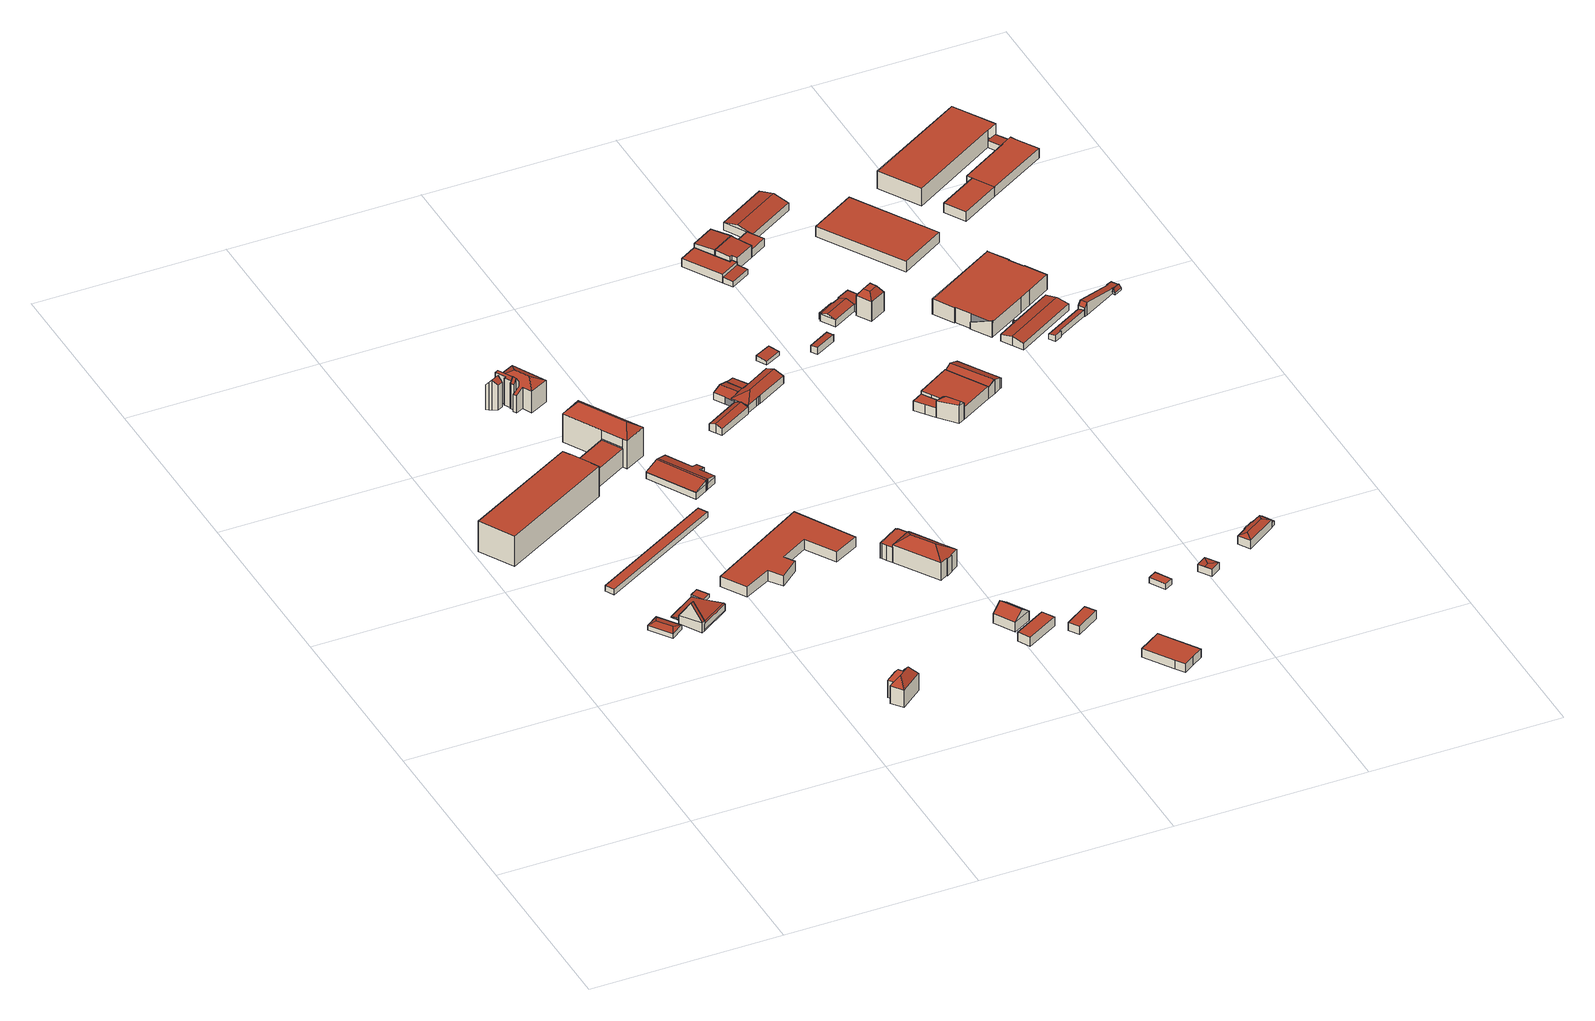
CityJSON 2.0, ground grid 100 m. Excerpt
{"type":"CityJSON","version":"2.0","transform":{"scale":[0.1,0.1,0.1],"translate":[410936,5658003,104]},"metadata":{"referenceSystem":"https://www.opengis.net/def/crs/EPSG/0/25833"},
"CityObjects":{
"building1":{"type":"Building","attributes":{"Gemeindeschluessel":14612000,"Dachneigung":77.78,"Dachorientierung":144.89,"MittlereTraufHoehe":113.1,"QualitaetDacherkennung":89,"ObjektHoehe":3.48,"BodenHoehe":110.48,"Geometrietyp2DReferenz":"3000","AbsoluteHoehe":113.96,"Dachflaeche":110.3,"measuredHeight":3.48,"function":"31001_9998","roofType":"3200","storeysAboveGround":1},"geometry":[{"type":"MultiSurface","lod":"2","boundaries":[[[0,1,2,3]],[[1,4,5,2]],[[4,6,7,5]],[[6,0,3,7]],[[4,1,8]],[[0,6,9]],[[1,0,9,8]],[[6,4,8,9]],[[3,2,5,7]]],"semantics":{"surfaces":[{"type":"WallSurface"},{"type":"RoofSurface"},{"type":"GroundSurface"}],"values":[0,0,0,0,1,1,1,1,2]}}]},
"building2":{"type":"Building","attributes":{"Gemeindeschluessel":14612000,"Geometrietyp2DReferenz":"3000","function":"31001_9998","roofType":"9999"},"children":["building2-1","building2-2","building2-3"]},
"building2-1":{"type":"BuildingPart","attributes":{"Dachtyp_tdc":"tdcGableRoof","Dachneigung":10.57,"QualitaetDacherkennung":7,"Geometrietyp2DReferenz":"3000","measuredHeight":4.1,"roofType":"3100"},"parents":["building2"],"geometry":[{"type":"MultiSurface","lod":"2","boundaries":[[[10,11,12,13]],[[14,15,12,11,16,17,18]],[[19,16,11,10,20]],[[21,15,14]],[[20,10,13,22]],[[23,24,25,26,27,28]],[[21,14,25,24]],[[14,18,26,25]],[[19,20,28,27]],[[20,22,23,28]]],"semantics":{"surfaces":[{"type":"RoofSurface"},{"type":"WallSurface"},{"type":"GroundSurface"}],"values":[0,0,1,1,1,2,1,1,1,1]}}]},
"building2-2":{"type":"BuildingPart","attributes":{"Dachtyp_tdc":"tdcGableRoof","Dachneigung":54.98,"QualitaetDacherkennung":9,"Geometrietyp2DReferenz":"3000","measuredHeight":14.23,"roofType":"3100"},"parents":["building2"],"geometry":[{"type":"MultiSurface","lod":"2","boundaries":[[[29,30,31,23,22,13]],[[30,32,33,31]],[[32,34,15,21,24,33]],[[32,30,35]],[[29,34,36]],[[30,29,36,35]],[[34,32,35,36]],[[23,31,33,24]]],"semantics":{"surfaces":[{"type":"WallSurface"},{"type":"RoofSurface"},{"type":"GroundSurface"}],"values":[0,0,0,0,0,1,1,2]}}]},
"building2-3":{"type":"BuildingPart","attributes":{"Dachtyp_tdc":"tdcPolyFlatRoof","Dachneigung":0,"QualitaetDacherkennung":76,"Geometrietyp2DReferenz":"3000","measuredHeight":2.06,"roofType":"1000"},"parents":["building2"],"geometry":[{"type":"MultiSurface","lod":"2","boundaries":[[[37,38,39,26,18]],[[38,40,41,39]],[[40,16,19,27,41]],[[16,40,38,37,17]],[[26,39,41,27]]],"semantics":{"surfaces":[{"type":"WallSurface"},{"type":"RoofSurface"},{"type":"GroundSurface"}],"values":[0,0,0,1,2]}}]},
"building3":{"type":"Building","attributes":{"Gemeindeschluessel":14612000,"Geometrietyp2DReferenz":"3000","function":"31001_9998","roofType":"9999"},"children":["building3-1","building3-2","building3-3"]},
"building3-1":{"type":"BuildingPart","attributes":{"Dachtyp_tdc":"tdcPolyFlatRoof","Dachneigung":0,"QualitaetDacherkennung":54,"Geometrietyp2DReferenz":"3000","measuredHeight":10.23,"roofType":"1000"},"parents":["building3"],"geometry":[{"type":"MultiSurface","lod":"2","boundaries":[[[42,43,44,45]],[[46,47,48,49]],[[47,46,43,42]],[[45,44,49,48]]],"semantics":{"surfaces":[{"type":"WallSurface"},{"type":"RoofSurface"},{"type":"GroundSurface"}],"values":[0,0,1,2]}}]},
"building3-2":{"type":"BuildingPart","attributes":{"Dachtyp_tdc":"tdcPolyFlatRoof","Dachneigung":0,"QualitaetDacherkennung":35,"Geometrietyp2DReferenz":"3000","measuredHeight":17.31,"roofType":"1000"},"parents":["building3"],"geometry":[{"type":"MultiSurface","lod":"2","boundaries":[[[50,51,52,53]],[[51,54,49,52]],[[54,46,49]],[[55,44,43]],[[55,56,57,44]],[[56,58,59,57]],[[58,50,53,59]],[[58,56,55,54,51,50]],[[53,52,49,44,57,59]]],"semantics":{"surfaces":[{"type":"WallSurface"},{"type":"RoofSurface"},{"type":"GroundSurface"}],"values":[0,0,0,0,0,0,0,1,2]}}]},
"building3-3":{"type":"BuildingPart","attributes":{"Dachtyp_tdc":"tdcHipRoof","Dachneigung":37.06,"QualitaetDacherkennung":82,"Geometrietyp2DReferenz":"3000","measuredHeight":20.91,"roofType":"3200"},"parents":["building3"],"geometry":[{"type":"MultiSurface","lod":"2","boundaries":[[[60,61,48,47]],[[62,63,64]],[[65,66,67]],[[63,61,60,68,65,67,64]],[[66,62,64,67]],[[69,70,71,72,45,48]],[[65,68,42,45,72]],[[61,63,69,48]],[[63,62,70,69]],[[62,66,71,70]],[[66,65,72,71]]],"semantics":{"surfaces":[{"type":"WallSurface"},{"type":"RoofSurface"},{"type":"GroundSurface"}],"values":[0,1,1,1,1,2,0,0,0,0,0]}}]},
"building4":{"type":"Building","attributes":{"Dachtyp_tdc":"tdcPolyFlatRoof","Gemeindeschluessel":14612000,"Dachneigung":0,"QualitaetDacherkennung":41,"Geometrietyp2DReferenz":"3000","measuredHeight":3,"function":"31001_9998","roofType":"1000"},"geometry":[{"type":"Solid","lod":"2","boundaries":[[[[73,74,75,76]],[[74,77,78,75]],[[77,79,80,78]],[[79,73,76,80]],[[79,77,74,73]],[[76,75,78,80]]]],"semantics":{"surfaces":[{"type":"WallSurface"},{"type":"RoofSurface"},{"type":"GroundSurface"}],"values":[[0,0,0,0,1,2]]}}]},
"building5":{"type":"Building","attributes":{"Dachtyp_tdc":"tdcFreeFormRoof","Gemeindeschluessel":14612000,"Dachneigung":53.3,"QualitaetDacherkennung":15,"Geometrietyp2DReferenz":"3000","measuredHeight":14.68,"function":"31001_9998","roofType":"5000"},"geometry":[{"type":"Solid","lod":"2","boundaries":[[[[81,82,83,84]],[[82,85,86,83]],[[85,87,88,86]],[[87,89,90,88]],[[89,91,92,90]],[[91,93,94,92]],[[93,95,96,94]],[[95,81,84,96]],[[97,95,93]],[[98,97,93,91]],[[99,100,98,91,89]],[[99,89,87]],[[101,100,99,87,85]],[[102,101,85,82]],[[102,82,81]],[[97,98,100,101,102,81,95]],[[84,83,86,88,90,92,94,96]]]],"semantics":{"surfaces":[{"type":"WallSurface"},{"type":"RoofSurface"},{"type":"GroundSurface"}],"values":[[0,0,0,0,0,0,0,0,1,1,1,1,1,1,1,1,2]]}}]},
"building6":{"type":"Building","attributes":{"Gemeindeschluessel":14612000,"Dachneigung":42.24,"Dachorientierung":-117.17,"MittlereTraufHoehe":124.99,"QualitaetDacherkennung":20,"ObjektHoehe":16.75,"BodenHoehe":109.93,"Geometrietyp2DReferenz":"3000","AbsoluteHoehe":126.68,"Dachflaeche":35.49,"measuredHeight":16.75,"function":"31001_9998","roofType":"3100","storeysAboveGround":6},"geometry":[{"type":"MultiSurface","lod":"2","boundaries":[[[103,104,105,106]],[[104,107,108,105]],[[107,109,110,108]],[[109,111,112,110]],[[111,113,114,112]],[[113,115,116,114]],[[115,103,106,116]],[[103,115,113,111]],[[111,109,107,104,103]],[[106,105,108,110,112,114,116]]],"semantics":{"surfaces":[{"type":"WallSurface"},{"type":"RoofSurface"},{"type":"GroundSurface"}],"values":[0,0,0,0,0,0,0,1,1,2]}}]},
"building7":{"type":"Building","attributes":{"Gemeindeschluessel":14612000,"Dachneigung":30.23,"Dachorientierung":-26.85,"MittlereTraufHoehe":125.05,"QualitaetDacherkennung":40,"ObjektHoehe":17.35,"BodenHoehe":109.67,"Geometrietyp2DReferenz":"3000","AbsoluteHoehe":127.02,"Dachflaeche":15.13,"measuredHeight":17.35,"function":"31001_9998","roofType":"3100","storeysAboveGround":6},"geometry":[{"type":"MultiSurface","lod":"2","boundaries":[[[117,118,119,120]],[[118,121,122,119]],[[121,123,124,122]],[[123,125,126,124]],[[125,127,128,126]],[[127,129,130,128]],[[129,117,120,130]],[[121,118,117,129,127]],[[127,125,123,121]],[[120,119,122,124,126,128,130]]],"semantics":{"surfaces":[{"type":"WallSurface"},{"type":"RoofSurface"},{"type":"GroundSurface"}],"values":[0,0,0,0,0,0,0,1,1,2]}}]},
"building8":{"type":"Building","attributes":{"Gemeindeschluessel":14612000,"Dachneigung":61.58,"Dachorientierung":-26.89,"MittlereTraufHoehe":121.04,"QualitaetDacherkennung":91,"ObjektHoehe":15.05,"BodenHoehe":109.64,"Geometrietyp2DReferenz":"3000","AbsoluteHoehe":124.69,"Dachflaeche":259.8,"measuredHeight":15.05,"function":"31001_9998","roofType":"3200","storeysAboveGround":5},"children":["building8-1"],"geometry":[{"type":"MultiSurface","lod":"2","boundaries":[[[131,132,133,134]],[[132,135,136,133]],[[135,137,138,136]],[[137,139,140,138]],[[139,141,142,140]],[[143,144,145,146]],[[144,147,148,145]],[[147,149,150,148]],[[149,131,134,150]],[[151,152,147,144]],[[151,144,143]],[[152,151,143,141,139,137,135,132,131,149]],[[152,149,147]],[[134,133,136,138,140,142,146,145,148,150]],[[146,142,141,143]]],"semantics":{"surfaces":[{"type":"WallSurface"},{"type":"RoofSurface"},{"type":"GroundSurface"},{"type":"ClosureSurface","isClosure":"1","QuelleClosure":"LoD2WallSurface"}],"values":[0,0,0,0,0,0,0,0,0,1,1,1,1,2,3]}}]},
"building8-1":{"type":"BuildingPart","attributes":{"Dachneigung":90,"Dachorientierung":0,"MittlereTraufHoehe":125.25,"QualitaetDacherkennung":30,"BodenHoehe":109.64,"ObjektTeilHoehe":15.61,"Geometrietyp2DReferenz":"3000","AbsoluteHoehe":125.25,"Dachflaeche":23.91,"measuredHeight":15.61,"roofType":"1000","storeysAboveGround":5},"parents":["building8"],"geometry":[{"type":"MultiSurface","lod":"2","boundaries":[[[153,154,143,146,155]],[[156,157,158,142,141]],[[157,159,160,158]],[[159,161,162,160]],[[161,153,155,162]],[[161,159,157,156,154,153]],[[155,146,142,158,160,162]],[[141,143,154,156]],[[141,142,146,143]]],"semantics":{"surfaces":[{"type":"WallSurface"},{"type":"RoofSurface"},{"type":"GroundSurface"},{"type":"ClosureSurface","isClosure":"1","QuelleClosure":"LoD2WallSurface"}],"values":[0,0,0,0,0,1,2,0,3]}}]},
"building9":{"type":"Building","attributes":{"name":"ARCOTEL","Dachtyp_tdc":"tdcPolyFlatRoof","Gemeindeschluessel":14612000,"Dachneigung":0,"QualitaetDacherkennung":61,"Geometrietyp2DReferenz":"3000","measuredHeight":5.73,"function":"31001_2071","roofType":"1000"},"geometry":[{"type":"Solid","lod":"2","boundaries":[[[[163,164,165,166]],[[164,167,168,165]],[[167,169,170,168]],[[169,171,172,170]],[[171,173,174,172]],[[173,175,176,174]],[[175,177,178,176]],[[177,179,180,178]],[[179,181,182,180]],[[181,163,166,182]],[[181,179,177,175,173,171,169,167,164,163]],[[166,165,168,170,172,174,176,178,180,182]]]],"semantics":{"surfaces":[{"type":"WallSurface"},{"type":"RoofSurface"},{"type":"GroundSurface"}],"values":[[0,0,0,0,0,0,0,0,0,0,1,2]]}}]},
"building10":{"type":"Building","attributes":{"Dachtyp_tdc":"tdcFreeFormRoof","Gemeindeschluessel":14612000,"Dachneigung":14.09,"QualitaetDacherkennung":92,"Geometrietyp2DReferenz":"3000","measuredHeight":5.95,"function":"31001_9998","roofType":"5000"},"geometry":[{"type":"Solid","lod":"2","boundaries":[[[[183,184,185,186]],[[184,187,188,185]],[[187,189,190,188]],[[189,191,192,190]],[[191,193,194,192]],[[193,195,196,194]],[[195,197,198,196]],[[197,199,200,198]],[[199,201,202,200]],[[201,203,204,202]],[[203,205,206,204]],[[205,207,208,206]],[[207,209,210,208]],[[209,183,186,210]],[[211,212,213,214]],[[215,187,184,216,217,218,219,220]],[[221,211,214,222,219,218]],[[193,219,222,195]],[[195,222,214,197]],[[205,221,218,207]],[[203,211,221,205]],[[191,220,219,193]],[[189,215,220,191]],[[207,218,217,209]],[[209,217,216,183]],[[183,216,184]],[[187,215,189]],[[197,214,213,199]],[[199,213,212,201]],[[201,212,211,203]],[[186,185,188,190,192,194,196,198,200,202,204,206,208,210]]]],"semantics":{"surfaces":[{"type":"WallSurface"},{"type":"RoofSurface"},{"type":"GroundSurface"}],"values":[[0,0,0,0,0,0,0,0,0,0,0,0,0,0,1,1,1,0,0,0,0,0,0,0,0,0,0,0,0,0,2]]}}]},
"building11":{"type":"Building","attributes":{"Dachtyp_tdc":"tdcPolyFlatRoof","Gemeindeschluessel":14612000,"Dachneigung":0,"QualitaetDacherkennung":25,"Geometrietyp2DReferenz":"3000","measuredHeight":8.45,"function":"31001_9998","roofType":"1000"},"geometry":[{"type":"Solid","lod":"2","boundaries":[[[[223,224,225,226]],[[224,227,228,225]],[[227,229,230,228]],[[229,231,232,230]],[[231,233,234,232]],[[233,235,236,234]],[[235,237,238,236]],[[237,239,240,238]],[[239,241,242,240]],[[241,223,226,242]],[[241,239,237,235,233,231,229,227,224,223]],[[226,225,228,230,232,234,236,238,240,242]]]],"semantics":{"surfaces":[{"type":"WallSurface"},{"type":"RoofSurface"},{"type":"GroundSurface"}],"values":[[0,0,0,0,0,0,0,0,0,0,1,2]]}}]},
"building12":{"type":"Building","attributes":{"Gemeindeschluessel":14612000,"Dachneigung":52.67,"Dachorientierung":150.38,"MittlereTraufHoehe":115.5,"QualitaetDacherkennung":87,"ObjektHoehe":9.53,"BodenHoehe":110.18,"Geometrietyp2DReferenz":"3000","AbsoluteHoehe":119.71,"Dachflaeche":174.33,"measuredHeight":9.53,"function":"31001_2000","roofType":"3100","storeysAboveGround":3},"geometry":[{"type":"MultiSurface","lod":"2","boundaries":[[[243,244,245,246]],[[244,247,248,245]],[[247,249,250,248]],[[249,243,246,250]],[[247,244,251]],[[243,249,252]],[[244,243,252,251]],[[249,247,251,252]],[[246,245,248,250]]],"semantics":{"surfaces":[{"type":"WallSurface"},{"type":"RoofSurface"},{"type":"GroundSurface"}],"values":[0,0,0,0,0,0,1,1,2]}}]},
"building13":{"type":"Building","attributes":{"Dachtyp_tdc":"tdcHipRoof","Gemeindeschluessel":14612000,"Dachneigung":33.35,"QualitaetDacherkennung":66,"Geometrietyp2DReferenz":"3000","measuredHeight":14.29,"function":"31001_9998","roofType":"3200"},"geometry":[{"type":"Solid","lod":"2","boundaries":[[[[253,254,255,256]],[[254,257,258,255]],[[257,259,260,258]],[[259,261,262,260]],[[261,263,264,262]],[[263,265,266,264]],[[265,267,268,266]],[[267,269,270,268]],[[269,271,238,270]],[[271,272,236,238]],[[272,273,234,236]],[[273,274,275,234]],[[274,253,256,275]],[[272,271,276]],[[269,267,265,263,261,259,277]],[[271,269,277,276]],[[259,257,254,253,274,273,272,276,277]],[[256,255,258,260,262,264,266,268,270,238,236,234,275]]]],"semantics":{"surfaces":[{"type":"WallSurface"},{"type":"RoofSurface"},{"type":"GroundSurface"}],"values":[[0,0,0,0,0,0,0,0,0,0,0,0,0,1,1,1,1,2]]}}]},
"building14":{"type":"Building","attributes":{"Gemeindeschluessel":14612000,"Dachneigung":90,"Dachorientierung":0,"MittlereTraufHoehe":114.99,"QualitaetDacherkennung":93,"ObjektHoehe":5.09,"BodenHoehe":109.89,"Geometrietyp2DReferenz":"3000","AbsoluteHoehe":114.99,"Dachflaeche":142.41,"measuredHeight":5.09,"function":"31001_2000","roofType":"1000","storeysAboveGround":2},"geometry":[{"type":"MultiSurface","lod":"2","boundaries":[[[278,279,280,281]],[[279,282,283,280]],[[282,284,285,283]],[[284,278,281,285]],[[284,282,279,278]],[[281,280,283,285]]],"semantics":{"surfaces":[{"type":"WallSurface"},{"type":"RoofSurface"},{"type":"GroundSurface"}],"values":[0,0,0,0,1,2]}}]},
"building15":{"type":"Building","attributes":{"Dachtyp_tdc":"tdcGableRoof","Gemeindeschluessel":14612000,"Dachneigung":20.32,"QualitaetDacherkennung":83,"Geometrietyp2DReferenz":"3000","measuredHeight":5.17,"function":"31001_2000","roofType":"3100"},"geometry":[{"type":"Solid","lod":"2","boundaries":[[[[286,287,288,289]],[[287,290,291,288]],[[290,292,293,291]],[[292,294,295,293]],[[294,296,297,295]],[[296,298,299,297]],[[298,286,289,299]],[[294,292,290,287,286]],[[286,298,296,294]],[[289,288,291,293,295,297,299]]]],"semantics":{"surfaces":[{"type":"WallSurface"},{"type":"RoofSurface"},{"type":"GroundSurface"}],"values":[[0,0,0,0,0,0,0,1,1,2]]}}]},
"building16":{"type":"Building","attributes":{"Gemeindeschluessel":14612000,"Dachneigung":90,"Dachorientierung":0,"MittlereTraufHoehe":115,"QualitaetDacherkennung":94,"ObjektHoehe":4.7,"BodenHoehe":110.3,"Geometrietyp2DReferenz":"3000","AbsoluteHoehe":115,"Dachflaeche":92.22,"measuredHeight":4.7,"function":"31001_2000","roofType":"1000","storeysAboveGround":2},"geometry":[{"type":"MultiSurface","lod":"2","boundaries":[[[300,301,302,303]],[[301,304,305,302]],[[304,306,307,305]],[[306,300,303,307]],[[306,304,301,300]],[[303,302,305,307]]],"semantics":{"surfaces":[{"type":"WallSurface"},{"type":"RoofSurface"},{"type":"GroundSurface"}],"values":[0,0,0,0,1,2]}}]},
"building17":{"type":"Building","attributes":{"Dachtyp_tdc":"tdcPolyFlatRoof","Gemeindeschluessel":14612000,"Dachneigung":5.18,"QualitaetDacherkennung":73,"Geometrietyp2DReferenz":"3000","measuredHeight":3.32,"function":"31001_2000","roofType":"2100"},"geometry":[{"type":"Solid","lod":"2","boundaries":[[[[308,309,310,311]],[[309,312,313,310]],[[312,314,315,313]],[[314,308,311,315]],[[314,312,309,308]],[[311,310,313,315]]]],"semantics":{"surfaces":[{"type":"WallSurface"},{"type":"RoofSurface"},{"type":"GroundSurface"}],"values":[[0,0,0,0,1,2]]}}]},
"building18":{"type":"Building","attributes":{"Gemeindeschluessel":14612000,"Geometrietyp2DReferenz":"3000","function":"31001_2000","roofType":"9999"},"children":["building18-1","building18-2"]},
"building18-1":{"type":"BuildingPart","attributes":{"Dachtyp_tdc":"tdcHipAndGableRoof","Dachneigung":19.77,"QualitaetDacherkennung":62,"Geometrietyp2DReferenz":"3000","measuredHeight":6.32,"roofType":"5000"},"parents":["building18"],"geometry":[{"type":"MultiSurface","lod":"2","boundaries":[[[316,317,318,319]],[[317,320,321,318]],[[320,322,323,321]],[[322,324,325,323]],[[324,326,327,325]],[[326,328,329,327]],[[328,330,331,329]],[[330,332,333,331]],[[332,334,333]],[[335,336,337,338,339]],[[336,316,319,337]],[[340,332,330,341]],[[330,328,326,324,322,320,317,341]],[[317,316,336,335,342,343,344,340,341]],[[319,318,321,323,325,327,329,331,333,345,346,338,337]]],"semantics":{"surfaces":[{"type":"WallSurface"},{"type":"RoofSurface"},{"type":"GroundSurface"}],"values":[0,0,0,0,0,0,0,0,0,0,0,1,1,1,2]}}]},
"building18-2":{"type":"BuildingPart","attributes":{"Dachtyp_tdc":"tdcGableRoof","Dachneigung":16.36,"QualitaetDacherkennung":86,"Geometrietyp2DReferenz":"3000","measuredHeight":5.39,"roofType":"3100"},"parents":["building18"],"geometry":[{"type":"MultiSurface","lod":"2","boundaries":[[[347,348,349,350]],[[348,351,352,349]],[[351,353,354,352]],[[353,339,338,354]],[[355,342,339,353,351]],[[351,348,347,356,334,356,344,355]],[[345,350,349,352,354,338,346,345,333]]],"semantics":{"surfaces":[{"type":"WallSurface"},{"type":"RoofSurface"},{"type":"GroundSurface"}],"values":[0,0,0,0,1,1,2]}}]},
"building19":{"type":"Building","attributes":{"Gemeindeschluessel":14612000,"Dachneigung":90,"Dachorientierung":0,"MittlereTraufHoehe":114.91,"QualitaetDacherkennung":83,"ObjektHoehe":4.74,"BodenHoehe":110.17,"Geometrietyp2DReferenz":"3000","AbsoluteHoehe":114.91,"Dachflaeche":328.56,"measuredHeight":4.74,"function":"31001_2000","roofType":"1000","storeysAboveGround":2},"geometry":[{"type":"MultiSurface","lod":"2","boundaries":[[[357,358,359,360]],[[358,361,362,359]],[[361,363,364,362]],[[363,365,366,364]],[[365,367,368,366]],[[367,357,360,368]],[[367,365,363,361,358,357]],[[360,359,362,364,366,368]]],"semantics":{"surfaces":[{"type":"WallSurface"},{"type":"RoofSurface"},{"type":"GroundSurface"}],"values":[0,0,0,0,0,0,1,2]}}]},
"building20":{"type":"Building","attributes":{"Dachtyp_tdc":"tdcPolyFlatRoof","Gemeindeschluessel":14612000,"Dachneigung":6.27,"QualitaetDacherkennung":58,"Geometrietyp2DReferenz":"3000","measuredHeight":2.8,"function":"31001_2000","roofType":"2100"},"geometry":[{"type":"Solid","lod":"2","boundaries":[[[[369,370,371,372]],[[370,373,374,371]],[[373,375,376,374]],[[375,369,372,376]],[[375,373,370,369]],[[372,371,374,376]]]],"semantics":{"surfaces":[{"type":"WallSurface"},{"type":"RoofSurface"},{"type":"GroundSurface"}],"values":[[0,0,0,0,1,2]]}}]},
"building21":{"type":"Building","attributes":{"Gemeindeschluessel":14612000,"Dachneigung":90,"Dachorientierung":0,"MittlereTraufHoehe":115.23,"QualitaetDacherkennung":96,"ObjektHoehe":3.38,"BodenHoehe":111.85,"Geometrietyp2DReferenz":"3000","AbsoluteHoehe":115.23,"Dachflaeche":44.72,"measuredHeight":3.38,"function":"31001_9998","roofType":"1000","storeysAboveGround":1},"geometry":[{"type":"MultiSurface","lod":"2","boundaries":[[[377,378,379,380]],[[378,381,382,379]],[[381,383,384,382]],[[383,377,380,384]],[[383,381,378,377]],[[380,379,382,384]]],"semantics":{"surfaces":[{"type":"WallSurface"},{"type":"RoofSurface"},{"type":"GroundSurface"}],"values":[0,0,0,0,1,2]}}]},
"building22":{"type":"Building","attributes":{"Dachtyp_tdc":"tdcPolyFlatRoof","Gemeindeschluessel":14612000,"Dachneigung":3.46,"QualitaetDacherkennung":80,"Geometrietyp2DReferenz":"3000","measuredHeight":3.97,"function":"31001_2000","roofType":"2100"},"geometry":[{"type":"Solid","lod":"2","boundaries":[[[[385,386,387,388]],[[386,389,390,387]],[[389,391,392,390]],[[391,393,394,392]],[[393,385,388,394]],[[393,391,389,386,385]],[[388,387,390,392,394]]]],"semantics":{"surfaces":[{"type":"WallSurface"},{"type":"RoofSurface"},{"type":"GroundSurface"}],"values":[[0,0,0,0,0,1,2]]}}]},
"building23":{"type":"Building","attributes":{"Dachtyp_tdc":"tdcPolyFlatRoof","Gemeindeschluessel":14612000,"Dachneigung":0,"QualitaetDacherkennung":53,"Geometrietyp2DReferenz":"3000","measuredHeight":5.41,"function":"31001_2000","roofType":"1000"},"geometry":[{"type":"Solid","lod":"2","boundaries":[[[[395,396,397,398]],[[396,399,400,397]],[[399,401,402,400]],[[401,403,404,402]],[[403,405,406,404]],[[405,395,398,406]],[[405,403,401,399,396,395]],[[398,397,400,402,404,406]]]],"semantics":{"surfaces":[{"type":"WallSurface"},{"type":"RoofSurface"},{"type":"GroundSurface"}],"values":[[0,0,0,0,0,0,1,2]]}}]},
"building24":{"type":"Building","attributes":{"Dachtyp_tdc":"tdcPolyFlatRoof","Gemeindeschluessel":14612000,"Dachneigung":0,"QualitaetDacherkennung":88,"Geometrietyp2DReferenz":"3000","measuredHeight":4.62,"function":"31001_2000","roofType":"1000"},"geometry":[{"type":"Solid","lod":"2","boundaries":[[[[407,408,409,410]],[[408,411,412,409]],[[411,413,414,412]],[[413,415,416,414]],[[415,417,418,416]],[[417,419,420,418]],[[419,407,410,420]],[[419,417,415,413,411,408,407]],[[410,409,412,414,416,418,420]]]],"semantics":{"surfaces":[{"type":"WallSurface"},{"type":"RoofSurface"},{"type":"GroundSurface"}],"values":[[0,0,0,0,0,0,0,1,2]]}}]},
"building25":{"type":"Building","attributes":{"Dachtyp_tdc":"tdcPolyFlatRoof","Gemeindeschluessel":14612000,"Dachneigung":2.89,"QualitaetDacherkennung":79,"Geometrietyp2DReferenz":"3000","measuredHeight":3.21,"function":"31001_2000","roofType":"2100"},"geometry":[{"type":"Solid","lod":"2","boundaries":[[[[421,422,423,414]],[[422,424,425,423]],[[424,426,416,425]],[[426,421,414,416]],[[426,424,422,421]],[[414,423,425,416]]]],"semantics":{"surfaces":[{"type":"WallSurface"},{"type":"RoofSurface"},{"type":"GroundSurface"}],"values":[[0,0,0,0,1,2]]}}]},
"building26":{"type":"Building","attributes":{"Dachtyp_tdc":"tdcHipAndGableRoof","Gemeindeschluessel":14612000,"Dachneigung":46.57,"QualitaetDacherkennung":2,"Geometrietyp2DReferenz":"3000","measuredHeight":11.96,"function":"31001_2000","roofType":"5000"},"geometry":[{"type":"Solid","lod":"2","boundaries":[[[[427,428,429,430]],[[428,431,432,429]],[[431,433,434,432]],[[433,427,430,434]],[[431,428,435]],[[427,433,436]],[[428,427,436,435]],[[433,431,435,436]],[[430,429,432,434]]]],"semantics":{"surfaces":[{"type":"WallSurface"},{"type":"RoofSurface"},{"type":"GroundSurface"}],"values":[[0,0,0,0,1,0,1,1,2]]}}]},
"building27":{"type":"Building","attributes":{"Dachtyp_tdc":"tdcPolyFlatRoof","Gemeindeschluessel":14612000,"Dachneigung":4.29,"QualitaetDacherkennung":81,"Geometrietyp2DReferenz":"3000","measuredHeight":7.77,"function":"31001_2000","roofType":"2100"},"geometry":[{"type":"Solid","lod":"2","boundaries":[[[[437,438,439,440]],[[438,441,442,439]],[[441,443,444,442]],[[443,437,440,444]],[[443,441,438,437]],[[440,439,442,444]]]],"semantics":{"surfaces":[{"type":"WallSurface"},{"type":"RoofSurface"},{"type":"GroundSurface"}],"values":[[0,0,0,0,1,2]]}}]},
"building28":{"type":"Building","attributes":{"Gemeindeschluessel":14612000,"Dachneigung":84.62,"Dachorientierung":-123.53,"MittlereTraufHoehe":117.27,"QualitaetDacherkennung":99,"ObjektHoehe":4.33,"BodenHoehe":113.31,"Geometrietyp2DReferenz":"3000","AbsoluteHoehe":117.64,"Dachflaeche":51.64,"measuredHeight":4.33,"function":"31001_9998","roofType":"5000","storeysAboveGround":1},"geometry":[{"type":"MultiSurface","lod":"2","boundaries":[[[445,446,447,448]],[[446,449,450,447]],[[449,451,452,450]],[[451,445,448,452]],[[449,446,453]],[[445,451,454]],[[446,445,454,453]],[[451,449,453,454]],[[448,447,450,452]]],"semantics":{"surfaces":[{"type":"WallSurface"},{"type":"RoofSurface"},{"type":"GroundSurface"}],"values":[0,0,0,0,1,0,1,1,2]}}]},
"building29":{"type":"Building","attributes":{"Dachtyp_tdc":"tdcPolyFlatRoof","Gemeindeschluessel":14612000,"Dachneigung":4.46,"QualitaetDacherkennung":72,"Geometrietyp2DReferenz":"3000","measuredHeight":7.79,"function":"31001_2000","roofType":"2100"},"geometry":[{"type":"Solid","lod":"2","boundaries":[[[[455,456,457,458]],[[456,437,440,457]],[[437,443,444,440]],[[443,459,460,444]],[[459,461,462,460]],[[461,463,464,462]],[[463,455,458,464]],[[463,461,459,443,437,456,455]],[[458,457,440,444,460,462,464]]]],"semantics":{"surfaces":[{"type":"WallSurface"},{"type":"RoofSurface"},{"type":"GroundSurface"}],"values":[[0,0,0,0,0,0,0,1,2]]}}]},
"building30":{"type":"Building","attributes":{"Dachtyp_tdc":"tdcPolyFlatRoof","Gemeindeschluessel":14612000,"Dachneigung":0,"QualitaetDacherkennung":17,"Geometrietyp2DReferenz":"3000","measuredHeight":7.01,"function":"31001_2000","roofType":"1000"},"geometry":[{"type":"Solid","lod":"2","boundaries":[[[[465,466,467,468]],[[466,469,470,467]],[[469,471,472,470]],[[471,473,474,472]],[[473,475,476,474]],[[475,465,468,476]],[[475,473,471,469,466,465]],[[468,467,470,472,474,476]]]],"semantics":{"surfaces":[{"type":"WallSurface"},{"type":"RoofSurface"},{"type":"GroundSurface"}],"values":[[0,0,0,0,0,0,1,2]]}}]},
"building31":{"type":"Building","attributes":{"Gemeindeschluessel":14612000,"Geometrietyp2DReferenz":"3000","function":"31001_2000","roofType":"9999"},"children":["building31-1","building31-2"]},
"building31-1":{"type":"BuildingPart","attributes":{"Dachtyp_tdc":"tdcGableRoof","Dachneigung":20.36,"QualitaetDacherkennung":85,"Geometrietyp2DReferenz":"3000","measuredHeight":5.67,"roofType":"3100"},"parents":["building31"],"geometry":[{"type":"MultiSurface","lod":"2","boundaries":[[[477,478,479,480]],[[478,481,482,479]],[[483,484,485,486]],[[484,487,488,485]],[[487,477,480,488]],[[477,487,489,490]],[[491,492,490,489,493,494]],[[483,494,493,484]],[[484,493,489,487]],[[478,492,491,481]],[[477,490,492,478]],[[480,479,482,486,485,488]]],"semantics":{"surfaces":[{"type":"WallSurface"},{"type":"RoofSurface"},{"type":"GroundSurface"}],"values":[0,0,0,0,0,1,1,0,0,0,0,2]}}]},
"building31-2":{"type":"BuildingPart","attributes":{"Dachtyp_tdc":"tdcPolyFlatRoof","Dachneigung":26.84,"QualitaetDacherkennung":37,"Geometrietyp2DReferenz":"3000","measuredHeight":4.17,"roofType":"2100"},"parents":["building31"],"geometry":[{"type":"MultiSurface","lod":"2","boundaries":[[[495,494,483,486,496]],[[497,498,482,481,491]],[[497,495,496,498]],[[497,491,494,495]],[[496,486,482,498]]],"semantics":{"surfaces":[{"type":"WallSurface"},{"type":"RoofSurface"},{"type":"GroundSurface"}],"values":[0,0,0,1,2]}}]},
"building32":{"type":"Building","attributes":{"Dachtyp_tdc":"tdcPolyFlatRoof","Gemeindeschluessel":14612000,"Dachneigung":0,"QualitaetDacherkennung":83,"Geometrietyp2DReferenz":"3000","measuredHeight":4.53,"function":"31001_2000","roofType":"1000"},"geometry":[{"type":"Solid","lod":"2","boundaries":[[[[499,500,501,502]],[[500,503,504,501]],[[503,505,506,504]],[[505,507,508,506]],[[507,499,502,508]],[[507,505,503,500,499]],[[502,501,504,506,508]]]],"semantics":{"surfaces":[{"type":"WallSurface"},{"type":"RoofSurface"},{"type":"GroundSurface"}],"values":[[0,0,0,0,0,1,2]]}}]},
"building33":{"type":"Building","attributes":{"Dachtyp_tdc":"tdcFreeFormRoof","Gemeindeschluessel":14612000,"Dachneigung":23.44,"QualitaetDacherkennung":74,"Geometrietyp2DReferenz":"3000","measuredHeight":8.08,"function":"31001_2000","roofType":"5000"},"geometry":[{"type":"Solid","lod":"2","boundaries":[[[[509,510,511,512]],[[510,513,514,511]],[[513,515,516,514]],[[515,517,518,516]],[[517,519,474,518]],[[519,520,472,474]],[[520,521,522,472]],[[521,509,512,522]],[[515,513,510,509,521,523,524,517]],[[519,524,523,520]],[[519,517,524]],[[521,520,523]],[[512,511,514,516,518,474,472,522]]]],"semantics":{"surfaces":[{"type":"WallSurface"},{"type":"RoofSurface"},{"type":"GroundSurface"}],"values":[[0,0,0,0,0,0,0,0,1,1,0,0,2]]}}]},
"building34":{"type":"Building","attributes":{"Dachtyp_tdc":"tdcPolyFlatRoof","Gemeindeschluessel":14612000,"Dachneigung":3.56,"QualitaetDacherkennung":61,"Geometrietyp2DReferenz":"3000","measuredHeight":4.05,"function":"31001_2000","roofType":"2100"},"geometry":[{"type":"Solid","lod":"2","boundaries":[[[[525,493,485,488]],[[493,526,527,485]],[[526,528,529,527]],[[528,530,531,529]],[[530,532,533,531]],[[532,525,488,533]],[[532,530,528,526,493,525]],[[488,485,527,529,531,533]]]],"semantics":{"surfaces":[{"type":"WallSurface"},{"type":"RoofSurface"},{"type":"GroundSurface"}],"values":[[0,0,0,0,0,0,1,2]]}}]},
"building35":{"type":"Building","attributes":{"Dachtyp_tdc":"tdcCutTentRoof","Gemeindeschluessel":14612000,"Dachneigung":56.07,"QualitaetDacherkennung":46,"Geometrietyp2DReferenz":"3000","measuredHeight":14.74,"function":"31001_9998","roofType":"9999"},"geometry":[{"type":"Solid","lod":"2","boundaries":[[[[534,535,536,537]],[[535,538,539,536]],[[538,540,541,539]],[[540,542,543,541]],[[542,544,545,543]],[[544,546,547,545]],[[546,534,537,547]],[[535,534,548,549]],[[540,538,535,549,550]],[[542,540,550,551]],[[534,546,544,542,551,548]],[[551,550,549,548]],[[537,536,539,541,543,545,547]]]],"semantics":{"surfaces":[{"type":"WallSurface"},{"type":"RoofSurface"},{"type":"GroundSurface"}],"values":[[0,0,0,0,0,0,0,1,1,1,1,1,2]]}}]},
"building36":{"type":"Building","attributes":{"Dachtyp_tdc":"tdcGableRoof","Gemeindeschluessel":14612000,"Dachneigung":13.72,"QualitaetDacherkennung":87,"Geometrietyp2DReferenz":"3000","measuredHeight":6.26,"function":"31001_2000","roofType":"3100"},"geometry":[{"type":"Solid","lod":"2","boundaries":[[[[552,553,504,554]],[[553,555,556,504]],[[555,557,558,556]],[[557,552,554,558]],[[555,553,559]],[[552,557,560]],[[553,552,560,559]],[[557,555,559,560]],[[554,504,556,558]]]],"semantics":{"surfaces":[{"type":"WallSurface"},{"type":"RoofSurface"},{"type":"GroundSurface"}],"values":[[0,0,0,0,0,0,1,1,2]]}}]},
"building37":{"type":"Building","attributes":{"Dachtyp_tdc":"tdcHipRoof","Gemeindeschluessel":14612000,"Dachneigung":20.93,"QualitaetDacherkennung":76,"Geometrietyp2DReferenz":"3000","measuredHeight":6.03,"function":"31001_9998","roofType":"3200"},"geometry":[{"type":"Solid","lod":"2","boundaries":[[[[561,562,563,564]],[[562,565,566,563]],[[565,567,568,566]],[[567,569,570,568]],[[569,571,572,570]],[[571,573,574,572]],[[573,575,576,574]],[[575,561,564,576]],[[571,569,577]],[[567,565,578]],[[569,567,578,577]],[[565,562,561,575,573,571,577,578]],[[564,563,566,568,570,572,574,576]]]],"semantics":{"surfaces":[{"type":"WallSurface"},{"type":"RoofSurface"},{"type":"GroundSurface"}],"values":[[0,0,0,0,0,0,0,0,1,1,1,1,2]]}}]},
"building38":{"type":"Building","attributes":{"Dachtyp_tdc":"tdcPolyFlatRoof","Gemeindeschluessel":14612000,"Dachneigung":4.43,"QualitaetDacherkennung":46,"Geometrietyp2DReferenz":"3000","measuredHeight":2.62,"function":"31001_9998","roofType":"2100"},"geometry":[{"type":"Solid","lod":"2","boundaries":[[[[579,580,581,582]],[[580,583,584,581]],[[583,585,586,584]],[[585,579,582,586]],[[585,583,580,579]],[[582,581,584,586]]]],"semantics":{"surfaces":[{"type":"WallSurface"},{"type":"RoofSurface"},{"type":"GroundSurface"}],"values":[[0,0,0,0,1,2]]}}]},
"building39":{"type":"Building","attributes":{"Dachtyp_tdc":"tdcPolyFlatRoof","Gemeindeschluessel":14612000,"Dachneigung":0,"QualitaetDacherkennung":19,"Geometrietyp2DReferenz":"3000","measuredHeight":5.88,"function":"31001_2000","roofType":"1000"},"geometry":[{"type":"Solid","lod":"2","boundaries":[[[[587,588,589,590]],[[588,591,592,589]],[[591,593,594,592]],[[593,587,590,594]],[[593,591,588,587]],[[590,589,592,594]]]],"semantics":{"surfaces":[{"type":"WallSurface"},{"type":"RoofSurface"},{"type":"GroundSurface"}],"values":[[0,0,0,0,1,2]]}}]},
"building40":{"type":"Building","attributes":{"Gemeindeschluessel":14612000,"Geometrietyp2DReferenz":"3000","function":"31001_9998","roofType":"9999"},"children":["building40-1","building40-2"]},
"building40-1":{"type":"BuildingPart","attributes":{"Dachtyp_tdc":"tdcPolyFlatRoof","Dachneigung":0,"QualitaetDacherkennung":8,"Geometrietyp2DReferenz":"3000","measuredHeight":8.6,"roofType":"1000"},"parents":["building40"],"geometry":[{"type":"MultiSurface","lod":"2","boundaries":[[[595,596,597,598,599]],[[596,600,601,597]],[[600,602,603,601]],[[602,604,605,603]],[[604,606,607,605]],[[606,608,609,607]],[[608,610,611,609]],[[610,612,613,611]],[[612,614,615,613]],[[614,616,617,615]],[[616,618,619,617]],[[618,620,621,619]],[[620,622,623,621]],[[622,624,625,623]],[[624,626,627,625]],[[626,628,629,627]],[[628,626,624,622,620,618,616,614,612,610,608,606,604,602,600,596,595,630]],[[598,597,601,603,605,607,609,611,613,615,617,619,621,623,625,627,629]]],"semantics":{"surfaces":[{"type":"WallSurface"},{"type":"RoofSurface"},{"type":"GroundSurface"}],"values":[0,0,0,0,0,0,0,0,0,0,0,0,0,0,0,0,1,2]}}]},
"building40-2":{"type":"BuildingPart","attributes":{"Dachtyp_tdc":"tdcPolyFlatRoof","Dachneigung":25.09,"QualitaetDacherkennung":1,"Geometrietyp2DReferenz":"3000","measuredHeight":9.48,"roofType":"2100"},"parents":["building40"],"geometry":[{"type":"MultiSurface","lod":"2","boundaries":[[[631,632,633,634]],[[632,599,598,633]],[[635,631,634,629,628]],[[635,630,599,632,631]],[[634,633,598,629]]],"semantics":{"surfaces":[{"type":"WallSurface"},{"type":"RoofSurface"},{"type":"GroundSurface"}],"values":[0,0,0,1,2]}}]},
"building41":{"type":"Building","attributes":{"Dachtyp_tdc":"tdcGableRoof","Gemeindeschluessel":14612000,"Dachneigung":10.61,"QualitaetDacherkennung":86,"Geometrietyp2DReferenz":"3000","measuredHeight":4.99,"function":"31001_2000","roofType":"3100"},"geometry":[{"type":"Solid","lod":"2","boundaries":[[[[636,637,638,639]],[[636,640,641,642]],[[640,643,644,641]],[[643,645,646,644]],[[645,647,648,646]],[[647,649,650,648]],[[649,651,652,650]],[[651,639,653,652]],[[639,638,654,653]],[[638,637,655,654]],[[637,636,642,655]],[[639,651,649,647,645,643,640,636]],[[642,641,644,646,648,650,652,653,654,655]]]],"semantics":{"surfaces":[{"type":"RoofSurface"},{"type":"WallSurface"},{"type":"GroundSurface"}],"values":[[0,1,1,1,1,1,1,1,1,1,1,0,2]]}}]},
"building42":{"type":"Building","attributes":{"Dachtyp_tdc":"tdcPolyFlatRoof","Gemeindeschluessel":14612000,"Dachneigung":12.85,"QualitaetDacherkennung":57,"Geometrietyp2DReferenz":"3000","measuredHeight":3.63,"function":"31001_2000","roofType":"2100"},"geometry":[{"type":"Solid","lod":"2","boundaries":[[[[656,657,658,659]],[[657,660,661,658]],[[660,662,663,661]],[[662,664,665,663]],[[664,666,667,665]],[[666,656,659,667]],[[666,664,662,660,657,656]],[[659,658,661,663,665,667]]]],"semantics":{"surfaces":[{"type":"WallSurface"},{"type":"RoofSurface"},{"type":"GroundSurface"}],"values":[[0,0,0,0,0,0,1,2]]}}]},
"building43":{"type":"Building","attributes":{"Gemeindeschluessel":14612000,"Geometrietyp2DReferenz":"3000","function":"31001_2000","roofType":"9999"},"children":["building43-1","building43-2"]},
"building43-1":{"type":"BuildingPart","attributes":{"Dachtyp_tdc":"tdcFreeFormRoof","Dachneigung":70.45,"QualitaetDacherkennung":18,"Geometrietyp2DReferenz":"3000","measuredHeight":3.6,"roofType":"5000"},"parents":["building43"],"geometry":[{"type":"MultiSurface","lod":"2","boundaries":[[[668,669,670,671]],[[669,672,673,670]],[[674,675,676,677]],[[675,668,671,676]],[[678,679,674,672,680]],[[679,678,668,675]],[[679,675,674]],[[669,680,672]],[[668,678,680,669]],[[671,670,673,677,676]]],"semantics":{"surfaces":[{"type":"WallSurface"},{"type":"RoofSurface"},{"type":"GroundSurface"}],"values":[0,0,0,0,1,1,1,0,0,2]}}]},
"building43-2":{"type":"BuildingPart","attributes":{"Dachtyp_tdc":"tdcGableRoof","Dachneigung":10.83,"QualitaetDacherkennung":5,"Geometrietyp2DReferenz":"3000","measuredHeight":7.06,"roofType":"3100"},"parents":["building43"],"geometry":[{"type":"MultiSurface","lod":"2","boundaries":[[[681,682,683,684]],[[682,685,677,683]],[[685,674,677]],[[686,687,670,673,672]],[[687,688,689,670]],[[688,690,691,689]],[[690,692,665,691]],[[692,693,663,665]],[[693,694,695,663]],[[694,696,697,695]],[[696,698,699,697]],[[698,681,684,699]],[[694,693,692,690,688]],[[688,687,686,685,682,681,698,696,694]],[[684,683,677,673,670,689,691,665,663,695,697,699]]],"semantics":{"surfaces":[{"type":"WallSurface"},{"type":"RoofSurface"},{"type":"GroundSurface"}],"values":[0,0,0,0,0,0,0,0,0,0,0,0,1,1,2]}}]},
"building44":{"type":"Building","attributes":{"Gemeindeschluessel":14612000,"Geometrietyp2DReferenz":"3000","function":"31001_2000","roofType":"9999"},"children":["building44-1","building44-2","building44-3","building44-4"]},
"building44-1":{"type":"BuildingPart","attributes":{"Dachtyp_tdc":"tdcPolyFlatRoof","Dachneigung":2.92,"QualitaetDacherkennung":76,"Geometrietyp2DReferenz":"3000","measuredHeight":3.96,"roofType":"2100"},"parents":["building44"],"geometry":[{"type":"MultiSurface","lod":"2","boundaries":[[[700,701,702,703]],[[704,705,706,707]],[[705,704,701,700]],[[703,702,707,706]]],"semantics":{"surfaces":[{"type":"WallSurface"},{"type":"RoofSurface"},{"type":"GroundSurface"}],"values":[0,0,1,2]}}]},
"building44-2":{"type":"BuildingPart","attributes":{"Dachtyp_tdc":"tdcPolyFlatRoof","Dachneigung":0,"QualitaetDacherkennung":52,"Geometrietyp2DReferenz":"3000","measuredHeight":5.4,"roofType":"1000"},"parents":["building44"],"geometry":[{"type":"MultiSurface","lod":"2","boundaries":[[[708,709,710,702,701]],[[709,711,712,710]],[[711,713,714,712]],[[715,716,717,718]],[[716,719,704,707,717]],[[716,715,713,711,709,708,719]],[[707,702,710,712,714,718,717]]],"semantics":{"surfaces":[{"type":"WallSurface"},{"type":"RoofSurface"},{"type":"GroundSurface"}],"values":[0,0,0,0,0,1,2]}}]},
"building44-3":{"type":"BuildingPart","attributes":{"Dachtyp_tdc":"tdcPolyFlatRoof","Dachneigung":0,"QualitaetDacherkennung":27,"Geometrietyp2DReferenz":"3000","measuredHeight":9.83,"roofType":"1000"},"parents":["building44"],"geometry":[{"type":"MultiSurface","lod":"2","boundaries":[[[720,721,700,703,722]],[[723,706,705]],[[723,724,725,706]],[[724,726,727,725]],[[726,720,722,727]],[[726,724,723,721,720]],[[722,703,706,725,727]]],"semantics":{"surfaces":[{"type":"WallSurface"},{"type":"RoofSurface"},{"type":"GroundSurface"}],"values":[0,0,0,0,0,1,2]}}]},
"building44-4":{"type":"BuildingPart","attributes":{"Dachtyp_tdc":"tdcPolyFlatRoof","Dachneigung":0,"QualitaetDacherkennung":65,"Geometrietyp2DReferenz":"3000","measuredHeight":5.4,"roofType":"1000"},"parents":["building44"],"geometry":[{"type":"MultiSurface","lod":"2","boundaries":[[[713,728,729,714]],[[728,730,731,729]],[[730,715,718,731]],[[715,730,728,713]],[[714,729,731,718]]],"semantics":{"surfaces":[{"type":"WallSurface"},{"type":"RoofSurface"},{"type":"GroundSurface"}],"values":[0,0,0,1,2]}}]}
},
"vertices":[
[513,1266,91],[435,1377,91],[435,1377,65],[513,1266,65],[500,1422,91],[500,1422,65],[578,1311,91],[578,1311,65],[481,1380,100],[532,1308,100],
[834,1382,85],[830,1389,87],[677,1289,87],[681,1282,85],[587,1441,53],[616,1392,64],[773,1481,66],[772,1482,66],[736,1541,53],[773,1481,53],[834,1382,53],[616,1392,53],[681,1282,53],[681,1282,46],[616,1392,46],[587,1441,46],[736,1541,46],[773,1481,46],[834,1382,46],
[681,1282,103],[663,1271,102],[663,1271,46],[598,1383,94],[598,1383,46],[616,1392,96],[631,1326,188],[649,1337,188],
[736,1541,66],[776,1567,66],[776,1567,46],[813,1509,66],[813,1509,46],
[892,2606,153],[671,2482,153],[671,2482,51],[892,2606,51],[611,2588,153],[833,2713,153],[833,2713,51],[611,2588,51],
[2,2292,224],[592,2622,224],[592,2622,51],[2,2292,51],[611,2588,224],[671,2482,224],[693,2442,224],[693,2442,51],[102,2112,224],[102,2112,51],
[833,2713,211],[833,2713,210],[835,2965,215],[726,2904,210],[805,2896,260],[905,2583,211],[1015,2644,215],[938,2659,260],[892,2606,211],[726,2904,51],[835,2965,51],[1015,2644,51],[905,2583,51],
[1068,2060,95],[414,1693,95],[414,1693,65],[1068,2060,65],[390,1741,95],[390,1741,65],[1042,2109,95],[1042,2109,65],
[1249,323,155],[1204,381,155],[1204,381,57],[1249,323,57],[1233,404,155],[1233,404,57],[1214,428,155],[1214,428,57],[1272,474,155],[1272,474,57],[1291,450,155],[1291,450,57],[1322,474,155],[1322,474,57],[1367,416,155],[1367,416,57],[1316,422,204],[1285,398,204],[1266,422,204],[1284,398,204],[1284,397,203],[1255,375,204],
[535,3264,227],[524,3269,216],[524,3269,59],[535,3264,59],[509,3278,200],[509,3278,59],[567,3308,200],[567,3308,59],[578,3286,227],[578,3286,59],[589,3264,200],[589,3264,59],[561,3250,200],[561,3250,59],
[618,3239,201],[623,3242,210],[623,3242,57],[618,3239,57],[633,3247,230],[633,3247,57],[649,3255,201],[649,3255,57],[659,3235,201],[659,3235,57],[643,3227,230],[643,3227,57],[628,3220,201],[628,3220,57],
[669,3215,177],[630,3196,153],[630,3196,56],[669,3215,56],[620,3215,153],[620,3215,56],[628,3220,158],[628,3220,56],[659,3235,177],[659,3235,56],[649,3255,177],[649,3255,56],[603,3344,177],[702,3394,177],[702,3394,56],[603,3344,56],[792,3217,177],[792,3217,56],[693,3167,177],[693,3167,56],[678,3319,207],[717,3242,207],
[585,3334,212],[603,3344,212],[585,3334,56],[649,3255,212],[623,3242,212],[623,3242,56],[605,3276,212],[605,3276,56],[613,3280,212],[613,3280,56],
[1284,1573,66],[1187,1489,66],[1187,1489,8],[1284,1573,8],[1138,1559,66],[1138,1559,8],[997,1484,66],[997,1484,8],[919,1613,66],[919,1613,8],[1448,1928,66],[1448,1928,8],[1620,1624,66],[1620,1624,8],[1490,1555,66],[1490,1555,8],[1397,1710,66],[1397,1710,8],[1252,1625,66],[1252,1625,8],
[1149,2395,102],[1181,2413,102],[1181,2413,67],[1149,2395,67],[1201,2377,102],[1201,2377,67],[1169,2359,102],[1169,2359,67],[1212,2284,102],[1212,2284,67],[1162,2256,102],[1162,2256,67],[1157,2253,102],[1157,2253,67],[1152,2250,102],[1152,2250,67],[1080,2210,102],[1080,2210,67],[942,2457,102],[942,2457,67],[1014,2497,102],[1014,2497,67],[1019,2500,102],[1019,2500,67],[1024,2502,102],[1024,2502,67],[1073,2530,102],[1073,2530,67],[1014,2497,127],[942,2457,106],[1080,2210,106],[1152,2250,127],[1169,2359,112],[1149,2395,112],[1073,2530,112],[1024,2502,127],[1162,2256,127],[1212,2284,112],[1019,2500,127],[1157,2253,127],
[1654,1431,147],[1767,1503,147],[1767,1503,62],[1654,1431,62],[1771,1497,147],[1771,1497,62],[1776,1500,147],[1776,1500,62],[1812,1443,147],[1812,1443,62],[1806,1440,147],[1806,1440,62],[1803,1445,147],[1803,1445,62],[1690,1375,147],[1690,1375,62],[1673,1401,147],[1673,1401,62],[1659,1423,147],[1659,1423,62],
[1967,635,115],[1905,744,115],[1905,744,62],[1967,635,62],[2001,798,115],[2001,798,62],[2063,689,115],[2063,689,62],[1953,771,157],[2015,662,157],
[1874,1339,156],[1888,1316,156],[1888,1316,62],[1874,1339,62],[1885,1314,159],[1885,1314,62],[1945,1217,159],[1945,1217,62],[1902,1190,160],[1902,1190,62],[1904,1187,158],[1904,1187,62],[1875,1168,159],[1875,1168,62],[1872,1172,161],[1872,1172,62],[1832,1147,162],[1832,1147,62],[1690,1375,162],[1803,1445,159],[1806,1440,159],[1871,1336,159],[1871,1336,62],[1775,1357,205],[1848,1241,205],
[1982,505,110],[1947,568,110],[1947,568,59],[1982,505,59],[2118,665,110],[2118,665,59],[2154,602,110],[2154,602,59],
[1388,2644,119],[1369,2675,105],[1369,2675,67],[1388,2644,67],[1476,2736,105],[1476,2736,67],[1551,2780,105],[1551,2780,67],[1569,2748,119],[1569,2748,67],[1588,2716,105],[1588,2716,67],[1406,2611,105],[1406,2611,67],
[2314,618,110],[2349,565,110],[2349,565,63],[2314,618,63],[2227,485,110],[2227,485,63],[2192,537,110],[2192,537,63],
[1580,2936,107],[1625,2960,102],[1625,2960,74],[1580,2936,74],[1674,2876,102],[1674,2876,74],[1630,2850,107],[1630,2850,74],
[1788,2943,116],[1811,2903,132],[1811,2903,69],[1788,2943,69],[1837,2858,114],[1837,2858,69],[1672,2764,114],[1672,2764,69],[1663,2759,114],[1663,2759,69],[1649,2751,114],[1649,2751,69],[1590,2717,114],[1590,2717,69],[1588,2716,114],[1588,2716,69],[1551,2780,116],[1551,2780,69],[1551,2780,108],[1630,2850,116],[1674,2876,116],[1674,2876,69],[1630,2850,69],[1630,2850,109],[1541,2798,116],[1637,2802,132],[1608,2838,116],[1586,2825,116],[1565,2813,116],[1541,2798,69],[1586,2825,69],
[1522,2832,108],[1491,2885,108],[1491,2885,69],[1522,2832,69],[1536,2911,123],[1536,2911,69],[1580,2936,109],[1580,2936,69],[1586,2825,123],[1541,2798,108],
[2529,282,109],[2657,84,109],[2657,84,62],[2529,282,62],[2598,46,109],[2598,46,62],[2542,7,109],[2542,7,62],[2511,53,109],[2511,53,62],[2411,205,109],[2411,205,62],
[1884,3116,102],[1912,3062,96],[1912,3062,74],[1884,3116,74],[1828,3017,96],[1828,3017,74],[1799,3073,102],[1799,3073,74],
[2682,695,112],[2724,720,112],[2724,720,79],[2682,695,79],[2771,640,112],[2771,640,79],[2730,616,112],[2730,616,79],
[2076,2990,114],[2056,3024,111],[2056,3024,74],[2076,2990,74],[2168,3087,111],[2168,3087,74],[2183,3057,113],[2183,3057,74],[2186,3052,114],[2186,3052,74],
[2321,2353,130],[2285,2400,130],[2285,2400,76],[2321,2353,76],[2342,2435,130],[2342,2435,76],[2372,2385,130],[2372,2385,76],[2405,2333,130],[2405,2333,76],[2357,2304,130],[2357,2304,76],
[1951,3836,126],[1994,3763,126],[1994,3763,80],[1951,3836,80],[2007,3770,126],[2007,3770,80],[2022,3746,126],[2022,3746,80],[1919,3685,126],[1919,3685,80],[1803,3882,126],[1803,3882,80],[1893,3935,126],[1893,3935,80],
[2022,3746,112],[2052,3695,109],[2052,3695,80],[1949,3635,109],[1949,3635,80],[1919,3685,112],
[2431,2214,180],[2357,2304,170],[2357,2304,77],[2431,2214,77],[2405,2333,161],[2405,2333,77],[2466,2234,169],[2466,2234,77],[2398,2284,196],[2443,2221,196],
[1951,3836,159],[1893,3935,150],[1893,3935,81],[1951,3836,81],[2009,4004,150],[2009,4004,81],[2067,3905,159],[2067,3905,81],
[2916,665,133],[2970,701,133],[2970,701,93],[2916,665,93],[3013,635,133],[3013,635,93],[2960,599,133],[2960,599,93],[2958,646,136],[2938,632,136],
[2007,3770,152],[1994,3763,152],[1994,3763,81],[2007,3770,81],[2076,3889,157],[2076,3889,81],[2125,3806,150],[2125,3806,81],[2022,3746,150],[2022,3746,81],
[2405,2333,146],[2372,2385,146],[2372,2385,75],[2405,2333,75],[2342,2435,146],[2342,2435,75],[2515,2542,146],[2515,2542,75],[2637,2334,146],[2637,2334,75],[2466,2234,146],[2466,2234,75],
[2242,3146,118],[2199,3220,118],[2199,3220,78],[2242,3146,78],[2207,3225,118],[2207,3225,78],[2291,3274,118],[2331,3297,118],[2331,3297,78],[2291,3274,78],[2374,3222,118],[2374,3222,78],[2351,3261,134],[2220,3185,134],[2207,3225,119],[2199,3220,119],[2331,3297,119],[2291,3274,119],
[2285,3285,113],[2285,3285,78],[2201,3237,113],[2201,3237,78],
[2076,3889,125],[2168,3944,125],[2168,3944,80],[2076,3889,80],[2184,3917,125],[2184,3917,80],[2217,3861,125],[2217,3861,80],[2125,3806,125],[2125,3806,80],
[2687,2456,132],[2723,2398,132],[2723,2398,75],[2687,2456,75],[2730,2386,132],[2730,2386,75],[2723,2383,135],[2723,2383,75],[2685,2361,154],[2685,2361,75],[2637,2334,135],[2515,2542,137],[2602,2595,132],[2602,2595,75],[2554,2566,156],[2681,2359,156],
[2374,3222,119],[2328,3301,119],[2328,3301,78],[2396,3341,114],[2396,3341,78],[2454,3241,114],[2454,3241,78],[2386,3202,119],[2386,3202,78],
[2458,3244,182],[2501,3169,182],[2501,3169,75],[2458,3244,75],[2417,3120,188],[2417,3120,75],[2413,3118,188],[2413,3118,75],[2369,3193,188],[2369,3193,75],[2386,3202,187],[2386,3202,75],[2454,3241,182],[2454,3241,75],[2449,3211,222],[2467,3179,222],[2421,3150,223],[2401,3184,223],
[2442,4069,122],[2184,3917,123],[2442,4069,80],[2101,4058,124],[2101,4058,80],[2358,4211,124],[2358,4211,80],[2141,3989,143],[2399,4142,143],
[3276,843,146],[3279,839,148],[3279,839,100],[3276,843,100],[3333,873,148],[3333,873,100],[3369,816,146],[3369,816,100],[3210,712,146],[3210,712,100],[3172,770,148],[3172,770,100],[3228,806,148],[3228,806,100],[3225,810,146],[3225,810,100],[3216,760,160],[3319,827,160],
[3333,873,130],[3353,886,128],[3353,886,104],[3333,873,104],[3388,829,128],[3388,829,104],[3369,816,130],[3369,816,104],
[2722,3397,139],[2465,3829,139],[2465,3829,80],[2722,3397,80],[2704,3971,139],[2704,3971,80],[2961,3540,139],[2961,3540,80],
[2803,2870,162],[2759,2944,162],[2759,2944,76],[2803,2870,76],[2803,2870,112],[2756,2942,162],[2756,2942,76],[2694,3046,162],[2694,3046,76],[2692,3049,162],[2692,3049,76],[2695,3050,162],[2695,3050,76],[3082,3280,162],[3082,3280,76],[3084,3282,162],[3084,3282,76],[3085,3279,162],[3085,3279,76],[3146,3177,162],[3146,3177,76],[3143,3175,162],[3143,3175,76],[3187,3102,162],[3187,3102,76],[3190,3103,162],[3190,3103,76],[3254,2995,162],[3254,2995,76],[3129,2920,162],[3129,2920,76],[3069,2884,162],[3069,2884,76],[2866,2764,162],[2866,2764,76],[2856,2780,162],
[2862,2761,171],[2799,2868,112],[2799,2868,76],[2862,2761,76],[2866,2764,171],
[2918,2667,126],[2951,2610,114],[3273,2802,114],[3238,2859,126],[2886,2720,115],[2886,2720,76],[2918,2667,76],[2986,2780,115],[2986,2780,76],[2980,2790,113],[2980,2790,76],[2992,2797,112],[2992,2797,76],[2998,2787,115],[2998,2787,76],[3207,2912,115],[3207,2912,76],[3238,2859,76],[3273,2802,76],[2951,2610,76],
[3150,2625,115],[3111,2603,115],[3111,2603,79],[3150,2625,79],[3091,2637,106],[3091,2637,79],[3301,2757,106],[3301,2757,79],[3319,2728,114],[3319,2728,79],[3147,2630,114],[3147,2630,79],
[3520,2818,91],[3512,2832,91],[3512,2832,79],[3520,2818,79],[3511,2833,91],[3511,2833,79],[3552,2856,91],[3561,2842,91],[3561,2842,79],[3552,2856,79],[3515,2826,115],[3549,2845,115],[3512,2832,95],
[3535,2893,101],[3556,2859,100],[3556,2859,79],[3535,2893,79],[3552,2856,101],[3511,2833,110],[3512,2832,110],[3335,2731,149],[3335,2731,79],[3321,2723,124],[3321,2723,79],[3319,2728,125],[3301,2757,125],[3315,2764,149],[3315,2764,79],[3504,2869,108],[3504,2869,79],[3502,2873,108],[3502,2873,79],
[3543,4154,116],[3586,4083,116],[3586,4083,80],[3543,4154,80],[3529,4049,120],[3487,4121,120],[3487,4121,80],[3529,4049,80],
[3586,4083,134],[3600,4056,134],[3600,4056,80],[3666,3946,134],[3666,3946,80],[3350,3758,134],[3350,3758,80],[3286,3867,134],[3270,3894,134],[3270,3894,80],[3286,3867,80],[3529,4049,134],
[3418,4365,178],[3543,4154,178],[3418,4365,80],[3487,4121,178],[3012,3838,178],[3012,3838,80],[2886,4050,178],[2886,4050,80],
[3145,3637,134],[3145,3637,80],[3081,3745,134],[3081,3745,80]
]}
